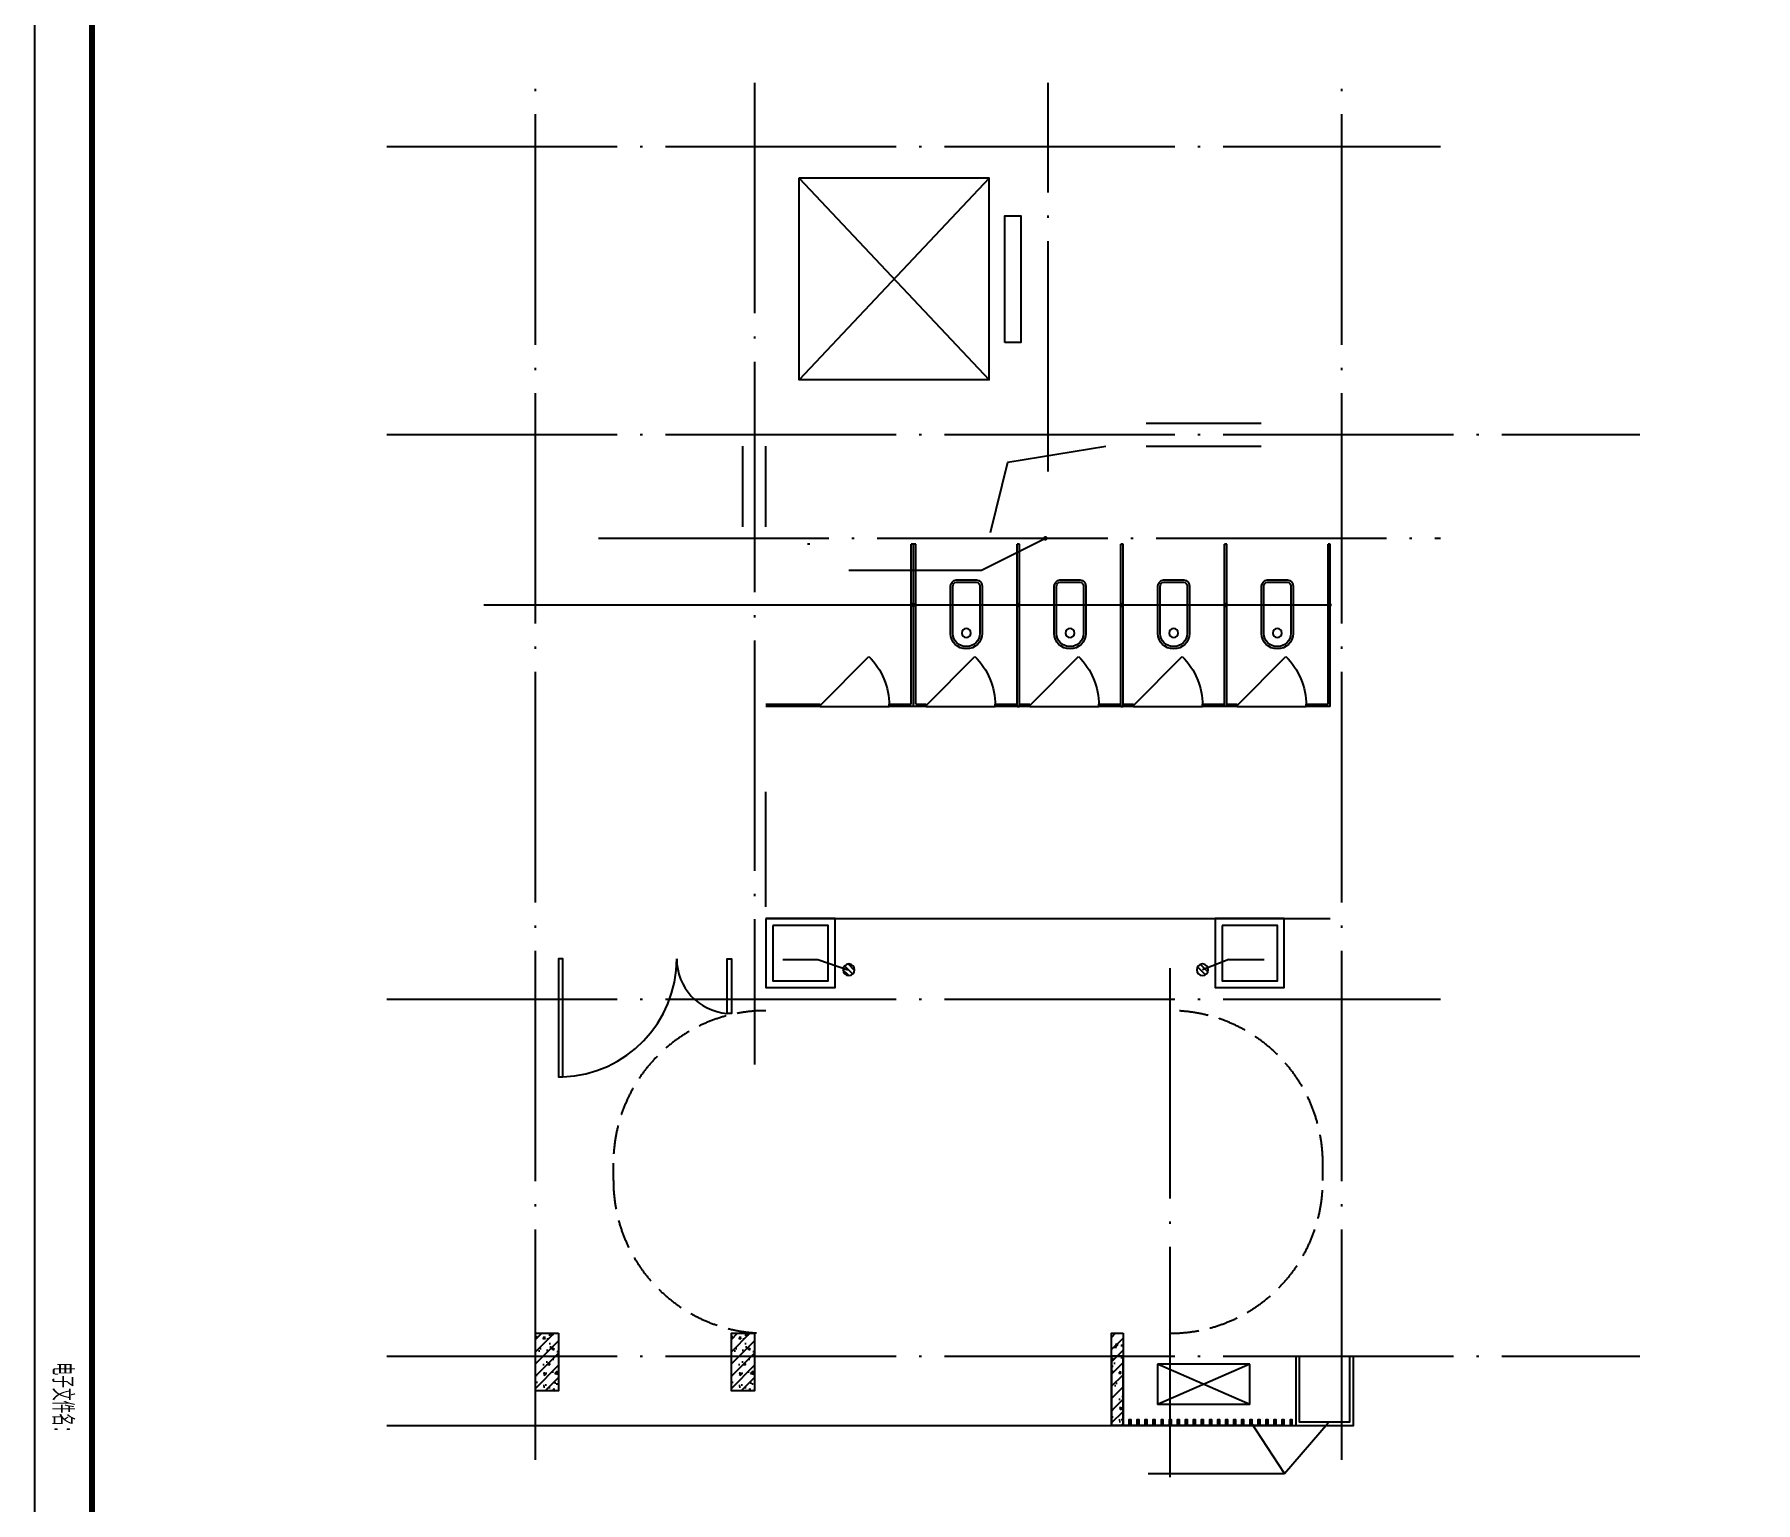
# Model space of a CAD drawing. Extents: x -1041549 to 749950, y -354245 to 17554.
# Drawn here: x 131822 to 146765, y -228791 to -216048 of the extents above; entities that cross this region are included whole.
import ezdxf

# ---------------------------------------------------------------- set-up
doc = ezdxf.new("R2010")
doc.units = 0
doc.header["$LTSCALE"] = 1000
doc.header["$MEASUREMENT"] = 0
doc.linetypes.add('DASH', pattern=[0.35, 0.25, -0.1])
doc.linetypes.add('DOTE', pattern=[2.42, 2, -0.2, 0.02, -0.2])
for name, color, linetype in [('14', 1, 'Continuous'), ('AC', 252, 'Continuous'), ('AXIS', 3, 'Continuous'), ('DOTE', 1, 'Continuous'), ('EVTR', 2, 'Continuous'), ('K+T', 252, 'Continuous'), ('LATRINE', 6, 'Continuous'), ('PUB_DIM', 3, 'Continuous'), ('PUB_TITLE', 4, 'Continuous'), ('Util', 4, 'Continuous'), ('WALL', 4, 'Continuous'), ('WINDOW', 3, 'Continuous')]:
    doc.layers.add(name, color=color, linetype=linetype)
doc.styles.add('hztxt', font='romand_pkpm', dxfattribs={"bigfont": 'gbcbig'})

# ---------------------------------------------------------------- blocks, each defined once
blk = doc.blocks.new('A$C58C370F3')
at = {"layer": 'K+T'}
for points in [[(465, 138), (59, 138, 0.388189), (0, 88), (0, -88, 0.388189), (59, -138), (465, -138, 0.97895)], [(465, 118), (58, 118, 0.382017), (20, 86), (20, -86, 0.382017), (58, -118), (465, -118, 0.977255)]]:
    blk.add_lwpolyline(points, format="xyb", close=True, dxfattribs=at)
blk.add_circle((462, 0), 40, dxfattribs=at)
blk = doc.blocks.new('$DorLib2D$00000114')
at = {"color": 0}
blk.add_line((0.5, 0), (-0.207, 0.707), dxfattribs=at)
blk.add_arc((0.5, 0), 1, 135, 180, dxfattribs=at)
blk = doc.blocks.new('A$C03CD7C06')
at = {"layer": 'K+T'}
for p, q in [((-350, 1410), (-460, 1410)), ((-460, 1410), (-460, 0)), ((-440, 1390), (-350, 1390)), ((-440, 1390), (-440, 0)), ((-350, 1410), (250, 1410)), ((-350, 1390), (-350, 1410)), ((460, 1410), (250, 1410)), ((250, 1410), (250, 1390)), ((250, 1390), (440, 1390)), ((440, 1390), (440, 0)), ((460, 1410), (460, 0)), ((-440, 0), (-460, 0)), ((460, 0), (440, 0))]:
    blk.add_line(p, q, dxfattribs=at)
at = {"layer": 'K+T', "xscale": 600, "yscale": 600, "zscale": -600, "rotation": 180}
blk.add_blockref('$DorLib2D$00000114', (-50, 1400), dxfattribs=at)
at = {"layer": 'K+T', "rotation": 90}
blk.add_blockref('A$C58C370F3', (0, 310), dxfattribs=at)
blk = doc.blocks.new('A$C319F445E')
h = blk.add_hatch()
h.set_pattern_fill('ANSI31', color=8, scale=300, style=0)
h.set_pattern_definition([(45, (197510.402, 8535.03), (-26.516504, 26.516504), [])])
h.paths.add_polyline_path([(156, 100, 1), (44, 100, 1)])
blk.add_circle((100, 100), 55.6)
blk = doc.blocks.new('A$C545B6328')
at = {"layer": 'AC'}
for p, q in [((400, 450), (-400, 450)), ((-400, 450), (-400, 100)), ((400, 450), (-400, 100)), ((400, 100), (-400, 450)), ((400, 100), (400, 450)), ((400, 100), (-400, 100))]:
    blk.add_line(p, q, dxfattribs=at)
blk = doc.blocks.new('$titleblk$00000212')
at = {"layer": '14', "style": 'hztxt', "width": 0.85}
for s, p in [('电子文件名：', (-198.31, 0.78)), ('图纸版权属设计单位所有，未经许可，外人及外单位不得翻印复制作为其他工程之用。', (-124.17, 1.07))]:
    blk.add_text(s, height=3.6, rotation=359.9997, dxfattribs=at).set_placement(p)
blk = doc.blocks.new('A$Ce58e362c')
at = {"layer": 'PUB_TITLE', "xscale": 150, "yscale": 150, "zscale": 150}
blk.add_blockref('$titleblk$00000212', (29680, -76), dxfattribs=at)
blk = doc.blocks.new('A$Ce6740713')
at = {"layer": 'WINDOW'}
blk.add_lwpolyline([(1464, 1024), (1464, 0), (1500, 0), (1500, 1024)], close=True, dxfattribs=at)
at = {"layer": 'WINDOW', "elevation": 0}
blk.add_lwpolyline([(36, 474), (36, 0), (0, 0), (0, 474)], close=True, dxfattribs=at)
at = {"layer": 'WINDOW'}
for centre, radius, start, end in [((1500, 0), 1025, 92.0267, 180), ((0, 0, 0), 475, 0, 85.6232)]:
    blk.add_arc(centre, radius, start, end, dxfattribs=at)

msp = doc.modelspace()

# ---------------------------------------------------------------- hatches: boundary and pattern name
h = msp.add_hatch()
h.set_pattern_fill('钢筋混凝土', color=8, scale=30)
h.set_pattern_definition([(45, (-15804.786, -17137.59), (-53.033009, 53.033009), []), (50, (-15804.79, -17137.59), (215.17805, -18.82564), [22.5, -247.5]), (355, (-15804.79, -17137.59), (-41.6254, 225.65764), [18, -198]), (100.4514, (-15786.85, -17139.16), (173.55281, 206.83186), [19.12206, -210.34263]), (46.1842, (-15804.79, -17077.6), (320.17231, -49.6557), [33.75, -371.25]), (96.6356, (-15778.1, -17081.72), (280.3988, 292.23536), [28.6831, -315.5139]), (351.1842, (-15804.8, -17077.6), (280.3986, 292.2356), [27, -297]), (21, (-15774.79, -17092.59), (179.07212, -120.78567), [22.5, -247.5]), (326, (-15774.79, -17092.59), (72.9946, 217.54501), [18, -198]), (71.4514, (-15759.86, -17102.65), (252.06679, 96.75915), [19.12206, -210.34263]), (37.5, (-15804.79, -17137.59), (3.647957, 99.868156), [0, -195.6, 0, -201, 0, -198.75]), (7.5, (-15804.79, -17137.59), (78.92086, 118.323514), [0, -114.6, 0, -191.1, 0, -75.75]), (327.5, (-15871.69, -17137.59), (160.14673, -6.766462), [0, -75, 0, -234, 0, -310.5]), (317.5, (-15901.69, -17137.59), (174.95585, 30.031495), [0, -97.5, 0, -155.4, 0, -220.5])])
h.paths.add_polyline_path([(136373.4, -227321.1), (136373.4, -227821.1), (136173.4, -227821.1), (136173.4, -227321.1)])
h = msp.add_hatch()
h.set_pattern_fill('钢筋混凝土', color=8, scale=30)
h.set_pattern_definition([(45, (-14104.786, -17137.59), (-53.033009, 53.033009), []), (50, (-14104.79, -17137.59), (215.17805, -18.82564), [22.5, -247.5]), (355, (-14104.79, -17137.59), (-41.6254, 225.65764), [18, -198]), (100.4514, (-14086.85, -17139.16), (173.55281, 206.83186), [19.12206, -210.34263]), (46.1842, (-14104.79, -17077.6), (320.17231, -49.6557), [33.75, -371.25]), (96.6356, (-14078.1, -17081.72), (280.3988, 292.23536), [28.6831, -315.5139]), (351.1842, (-14104.8, -17077.6), (280.3986, 292.2356), [27, -297]), (21, (-14074.79, -17092.59), (179.07212, -120.78567), [22.5, -247.5]), (326, (-14074.79, -17092.59), (72.9946, 217.54501), [18, -198]), (71.4514, (-14059.86, -17102.65), (252.06679, 96.75915), [19.12206, -210.34263]), (37.5, (-14104.79, -17137.59), (3.647957, 99.868156), [0, -195.6, 0, -201, 0, -198.75]), (7.5, (-14104.79, -17137.59), (78.92086, 118.323514), [0, -114.6, 0, -191.1, 0, -75.75]), (327.5, (-14171.69, -17137.59), (160.14673, -6.766462), [0, -75, 0, -234, 0, -310.5]), (317.5, (-14201.69, -17137.59), (174.95585, 30.031495), [0, -97.5, 0, -155.4, 0, -220.5])])
h.paths.add_polyline_path([(138073.4, -227321.1), (138073.4, -227821.1), (137873.4, -227821.1), (137873.4, -227321.1)])
h = msp.add_hatch()
h.set_pattern_fill('钢筋混凝土', color=8, scale=30)
h.set_pattern_definition([(45, (-10804.786, -17437.59), (-53.033009, 53.033009), []), (50, (-10804.79, -17437.59), (215.17805, -18.82564), [22.5, -247.5]), (355, (-10804.79, -17437.59), (-41.6254, 225.65764), [18, -198]), (100.4514, (-10786.85, -17439.16), (173.55281, 206.83186), [19.12206, -210.34263]), (46.1842, (-10804.79, -17377.6), (320.17231, -49.6557), [33.75, -371.25]), (96.6356, (-10778.1, -17381.72), (280.3988, 292.23536), [28.6831, -315.5139]), (351.1842, (-10804.8, -17377.6), (280.3986, 292.2356), [27, -297]), (21, (-10774.79, -17392.59), (179.07212, -120.78567), [22.5, -247.5]), (326, (-10774.79, -17392.59), (72.9946, 217.54501), [18, -198]), (71.4514, (-10759.86, -17402.65), (252.06679, 96.75915), [19.12206, -210.34263]), (37.5, (-10804.79, -17437.59), (3.647957, 99.868156), [0, -195.6, 0, -201, 0, -198.75]), (7.5, (-10804.79, -17437.59), (78.92086, 118.323514), [0, -114.6, 0, -191.1, 0, -75.75]), (327.5, (-10871.69, -17437.59), (160.14673, -6.766462), [0, -75, 0, -234, 0, -310.5]), (317.5, (-10901.69, -17437.59), (174.95585, 30.031495), [0, -97.5, 0, -155.4, 0, -220.5])])
h.paths.add_polyline_path([(141273.4, -227321.1), (141273.4, -228121.1), (141173.4, -228121.1), (141173.4, -227321.1)])

# ---------------------------------------------------------------- linework, layer by layer
for p, q in [((141473.4, -219421.1), (142473.4, -219421.1)), ((137973.4, -220321.1), (137973.4, -219621.1)), ((138173.4, -220321.1), (138173.4, -219621.1)), ((141473.4, -219621.1), (142473.4, -219621.1)), ((140353.4, -221881.1), (140373.4, -221881.1)), ((141253.4, -221881.1), (141273.4, -221881.1)), ((138173.4, -223621.1), (138173.4, -222621.1))]:
    msp.add_line(p, q)
at = {"color": 3}
for p, q in [((135724.6, -220999.2), (143061.8, -220999.2)), ((138320, -224076.5), (138624.3, -224076.5)), ((138624.3, -224076.5), (138885.3, -224168.1)), ((142193.3, -224076.5), (141963.4, -224166, 0)), ((142193.3, -224076.5), (142497.6, -224076.5))]:
    msp.add_line(p, q, dxfattribs=at)
at = {"color": 8}
for p, q in [((136848.4, -225996.1), (136848.4, -225846.1)), ((143008.4, -225996.1), (143008.4, -225846.1))]:
    msp.add_line(p, q, dxfattribs=at)
for points in [[(140123.4, -220371.1), (140272.9, -219760.3), (141123.4, -219621.1)], [(142773.4, -227521.1), (142773.4, -228121.1), (143273.4, -228121.1), (143273.4, -227521.1)], [(142803.4, -227521.1), (142803.4, -228091.1), (143243.4, -228091.1), (143243.4, -227521.1)], [(134882.6, -228121.1), (142773.4, -228121.1)]]:
    msp.add_lwpolyline(points)
at = {"const_width": 20}
for points in [[(140601.5, -220411.4, 1), (140597.2, -220430.9, 1)], [(139453.2, -221009, -1), (139448.9, -220989.4, -1)], [(140366, -221009, -1), (140361.7, -220989.4, -1)], [(141264.5, -221009, -1), (141260.2, -220989.4, -1)], [(142168.7, -221009, -1), (142164.4, -220989.4, -1)], [(143067.5, -221009, -1), (143063.2, -220989.4, -1)]]:
    msp.add_lwpolyline(points, format="xyb", close=True, dxfattribs=at)
at = {"color": 2}
for points in [[(141323.4, -228121.1), (141343.4, -228121.1), (141343.4, -228071.1), (141323.4, -228071.1), (141323.4, -228121.1)], [(141393.4, -228121.1), (141413.4, -228121.1), (141413.4, -228071.1), (141393.4, -228071.1), (141393.4, -228121.1)], [(141463.4, -228121.1), (141483.4, -228121.1), (141483.4, -228071.1), (141463.4, -228071.1), (141463.4, -228121.1)], [(141533.4, -228121.1), (141553.4, -228121.1), (141553.4, -228071.1), (141533.4, -228071.1), (141533.4, -228121.1)], [(141603.4, -228121.1), (141623.4, -228121.1), (141623.4, -228071.1), (141603.4, -228071.1), (141603.4, -228121.1)], [(141673.4, -228121.1), (141693.4, -228121.1), (141693.4, -228071.1), (141673.4, -228071.1), (141673.4, -228121.1)], [(141743.4, -228121.1), (141763.4, -228121.1), (141763.4, -228071.1), (141743.4, -228071.1), (141743.4, -228121.1)], [(141813.4, -228121.1), (141833.4, -228121.1), (141833.4, -228071.1), (141813.4, -228071.1), (141813.4, -228121.1)], [(141883.4, -228121.1), (141903.4, -228121.1), (141903.4, -228071.1), (141883.4, -228071.1), (141883.4, -228121.1)], [(141953.4, -228121.1), (141973.4, -228121.1), (141973.4, -228071.1), (141953.4, -228071.1), (141953.4, -228121.1)], [(142023.4, -228121.1), (142043.4, -228121.1), (142043.4, -228071.1), (142023.4, -228071.1), (142023.4, -228121.1)], [(142093.4, -228121.1), (142113.4, -228121.1), (142113.4, -228071.1), (142093.4, -228071.1), (142093.4, -228121.1)], [(142163.4, -228121.1), (142183.4, -228121.1), (142183.4, -228071.1), (142163.4, -228071.1), (142163.4, -228121.1)], [(142233.4, -228121.1), (142253.4, -228121.1), (142253.4, -228071.1), (142233.4, -228071.1), (142233.4, -228121.1)], [(142303.4, -228121.1), (142323.4, -228121.1), (142323.4, -228071.1), (142303.4, -228071.1), (142303.4, -228121.1)], [(142373.4, -228121.1), (142393.4, -228121.1), (142393.4, -228071.1), (142373.4, -228071.1), (142373.4, -228121.1)], [(142443.4, -228121.1), (142463.4, -228121.1), (142463.4, -228071.1), (142443.4, -228071.1), (142443.4, -228121.1)], [(142513.4, -228121.1), (142533.4, -228121.1), (142533.4, -228071.1), (142513.4, -228071.1), (142513.4, -228121.1)], [(142583.4, -228121.1), (142603.4, -228121.1), (142603.4, -228071.1), (142583.4, -228071.1), (142583.4, -228121.1)], [(142653.4, -228121.1), (142673.4, -228121.1), (142673.4, -228071.1), (142653.4, -228071.1), (142653.4, -228121.1)], [(142723.4, -228121.1), (142743.4, -228121.1), (142743.4, -228071.1), (142723.4, -228071.1), (142723.4, -228121.1)]]:
    msp.add_lwpolyline(points, dxfattribs=at)
at = {"color": 8, "linetype": 'DASH'}
for centre, start, end in [((138173.4, -225846.1), 90, 180), ((141683.4, -225846.1), 0, 90), ((138173.4, -225996.1), 180, 270), ((141683.4, -225996.1), 270, 0)]:
    msp.add_arc(centre, 1325, start, end, dxfattribs=at)
at = {"layer": 'AXIS'}
for p, q in [((142676.5, -228538), (142381.2, -228086.4)), ((142676.5, -228538), (143055.7, -228097.8)), ((141491.9, -228538), (142676.5, -228538))]:
    msp.add_line(p, q, dxfattribs=at)
at = {"layer": 'DOTE', "linetype": 'DOTE'}
for p, q in [((136173.4, -228421.1), (136173.4, -216468.3)), ((138073.4, -216468.3), (138073.4, -224988.1)), ((140623.4, -219840.7), (140623.4, -216468.3)), ((143173.4, -228421.1), (143173.4, -216468.3)), ((134882.6, -217021.1), (144031, -217021.1)), ((134882.6, -219521.1), (145760.6, -219521.1)), ((136720.4, -220421.1), (144031, -220421.1)), ((141683.4, -228571.1), (141683.4, -224010.7)), ((134882.6, -224421.1), (144031, -224421.1)), ((134882.6, -227521.1), (145760.6, -227521.1))]:
    msp.add_line(p, q, dxfattribs=at)
at = {"layer": 'EVTR'}
msp.add_line((140110.9, -219046.1), (138460.9, -219046.1), dxfattribs=at)
msp.add_lwpolyline([(140110.9, -217296.1), (138460.9, -217296.1), (140110.9, -219046.1), (140110.9, -217296.1), (138460.9, -219046.1), (138460.9, -217296.1)], dxfattribs=at)
msp.add_lwpolyline([(140248.4, -218721.1), (140248.4, -217621.1), (140385.9, -217621.1), (140385.9, -218721.1)], close=True, dxfattribs=at)
at = {"layer": 'K+T'}
for p, q in [((138553.4, -220471.1), (138533.4, -220471.1)), ((139433.4, -221861.1), (139433.4, -220471.1)), ((139453.4, -220471.1), (139433.4, -220471.1)), ((139453.4, -221881.1), (139453.4, -220471.1)), ((138173.4, -221861.1), (138643.4, -221861.1)), ((138643.4, -221881.1), (138173.4, -221881.1)), ((138643.4, -221861.1), (138643.4, -221881.1)), ((138643.4, -221881.1), (139243.4, -221881.1)), ((139243.4, -221881.1), (139243.4, -221861.1)), ((139243.4, -221861.1), (139433.4, -221861.1)), ((139453.4, -221881.1), (139243.4, -221881.1)), ((138173.4, -223721.1), (143073.4, -223721.1))]:
    msp.add_line(p, q, dxfattribs=at)
for points in [[(138173.4, -223721.1), (138173.4, -224321.1), (138773.4, -224321.1), (138773.4, -223721.1), (138173.4, -223721.1)], [(142073.4, -223721.1), (142073.4, -224321.1), (142673.4, -224321.1), (142673.4, -223721.1), (142073.4, -223721.1)]]:
    msp.add_lwpolyline(points, dxfattribs=at)
for points in [[(138233.4, -223781.1), (138233.4, -224261.1), (138713.4, -224261.1), (138713.4, -223781.1)], [(142133.4, -223781.1), (142133.4, -224261.1), (142613.4, -224261.1), (142613.4, -223781.1)]]:
    msp.add_lwpolyline(points, close=True, dxfattribs=at)
at = {"layer": 'LATRINE'}
msp.add_line((142673.4, -228121.1), (141273.4, -228121.1), dxfattribs=at)
at = {"layer": 'PUB_DIM'}
for p, q in [((140045.8, -220696.9), (140599.3, -220421.1)), ((138891.6, -220696.9), (140045.8, -220696.9))]:
    msp.add_line(p, q, dxfattribs=at)
at = {"layer": 'PUB_TITLE'}
msp.add_lwpolyline([(131822.1, -195940.6), (131822.1, -237990.6), (161522.1, -237990.6), (161522.1, -195940.6)], close=True, dxfattribs=at)
at = {"layer": 'PUB_TITLE', "const_width": 50}
msp.add_lwpolyline([(132322.1, -197190.6), (132322.1, -237490.6), (161022.1, -237490.6), (161022.1, -197190.6)], close=True, dxfattribs=at)
at = {"layer": 'WALL'}
for points in [[(136373.4, -227321.1), (136373.4, -227821.1), (136173.4, -227821.1), (136173.4, -227321.1), (136373.4, -227321.1)], [(138073.4, -227321.1), (138073.4, -227821.1), (137873.4, -227821.1), (137873.4, -227321.1), (138073.4, -227321.1)], [(141273.4, -227321.1), (141273.4, -228121.1), (141173.4, -228121.1), (141173.4, -227321.1), (141273.4, -227321.1)], [(141173.4, -227521.1), (141173.4, -228121.1), (141273.4, -228121.1), (141273.4, -227521.1), (141173.4, -227521.1)]]:
    msp.add_lwpolyline(points, dxfattribs=at)

# ---------------------------------------------------------------- block references
at = {"xscale": -1, "rotation": 180}
for p in [(139913.4, -220471.1), (140813.4, -220471.1), (141713.4, -220471.1), (142613.4, -220471.1)]:
    msp.add_blockref('A$C03CD7C06', p, dxfattribs=at)
at = {"color": 6, "rotation": 180}
msp.add_blockref('A$Ce6740713', (137873.4, -224071.1), dxfattribs=at)
at = {"xscale": 0.3333333333333333, "yscale": 0.3333333333333333, "zscale": 0.3333333333333333, "rotation": 270}
msp.add_blockref('A$Ce58e362c', (131963.6, -227597.2), dxfattribs=at)
msp.add_blockref('A$C545B6328', (141973.4, -228040))
at = {"layer": 'K+T', "xscale": -600, "yscale": 600, "zscale": -600}
msp.add_blockref('$DorLib2D$00000114', (138943.4, -221871.1), dxfattribs=at)
at = {"layer": 'Util', "extrusion": (0, 0, -1), "xscale": 0.9000000001396983, "yscale": 0.9000000001396983, "zscale": -0.9000000001396983, "rotation": 180}
for p in [(-138802.6, -224076, 0), (-141873.4, -224076, 0)]:
    msp.add_blockref('A$C319F445E', p, dxfattribs=at)

doc.saveas('drawing.dxf')
